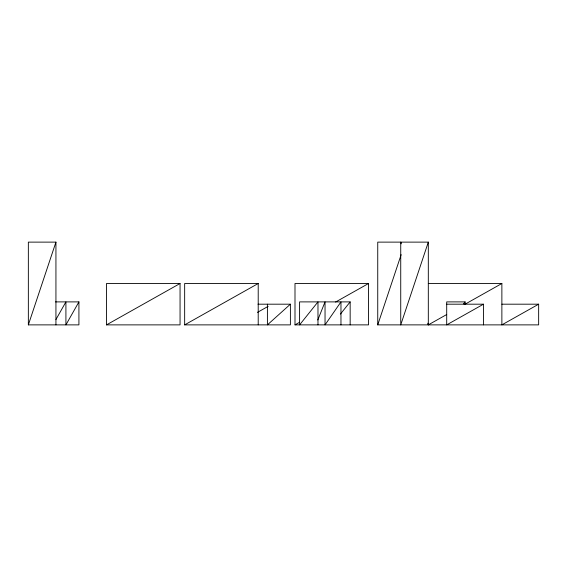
<?xml version="1.0" encoding="UTF-8"?>
<svg xmlns="http://www.w3.org/2000/svg" width="567" height="567" viewBox="0 0 567 567"><rect width="100%" height="100%" fill="white"/><g stroke="black" fill="none" stroke-linecap="round" stroke-linejoin="round"><path stroke-width="0.85" d="M28.35 324.877L55.935 242.123L28.35 242.123L28.35 324.877L78.919 324.877L78.919 301.892L55.516 301.892M501.873 304.188L538.65 304.188L538.65 324.877L377.742 324.877L401.152 254.661M377.742 324.877L377.742 242.123L428.312 242.123L400.734 324.877L400.734 242.123L401.287 243.796M317.818 319.951L325.04 301.892L325.04 324.877L340.965 301.892L340.965 324.877M55.949 319.512L65.914 301.892L65.914 324.877L78.919 301.892M340.427 314.061L350.158 301.892L299.589 301.892L299.589 324.877L317.981 301.892L317.981 324.877M463.473 303.919L465.096 301.892L446.704 301.892L446.704 324.877L483.481 304.188L483.481 324.877M258.212 324.877L258.212 283.5L184.658 283.5L184.658 324.877L290.396 324.877L290.396 304.188L267.411 324.877L267.411 304.188M106.504 324.877L180.058 283.5L180.058 324.877L106.504 324.877L106.504 283.5L180.058 283.5M184.658 324.877L258.212 283.5M257.446 312.374L268.177 306.343M294.996 324.877L368.55 324.877L368.55 283.5L294.996 283.5L294.996 324.877L299.589 322.29M335.6 302.034L368.55 283.5M427.759 323.204L428.312 324.877L446.704 314.529M465.096 304.188L501.873 283.5L501.873 324.877L538.65 304.188M428.312 283.5L501.873 283.5M257.999 304.188L290.396 304.188M446.704 304.188L483.481 304.188M465.096 301.892L465.096 304.543M428.312 242.123L428.312 324.877M350.158 301.892L350.158 324.877M55.935 242.123L55.935 324.877"/></g></svg>
